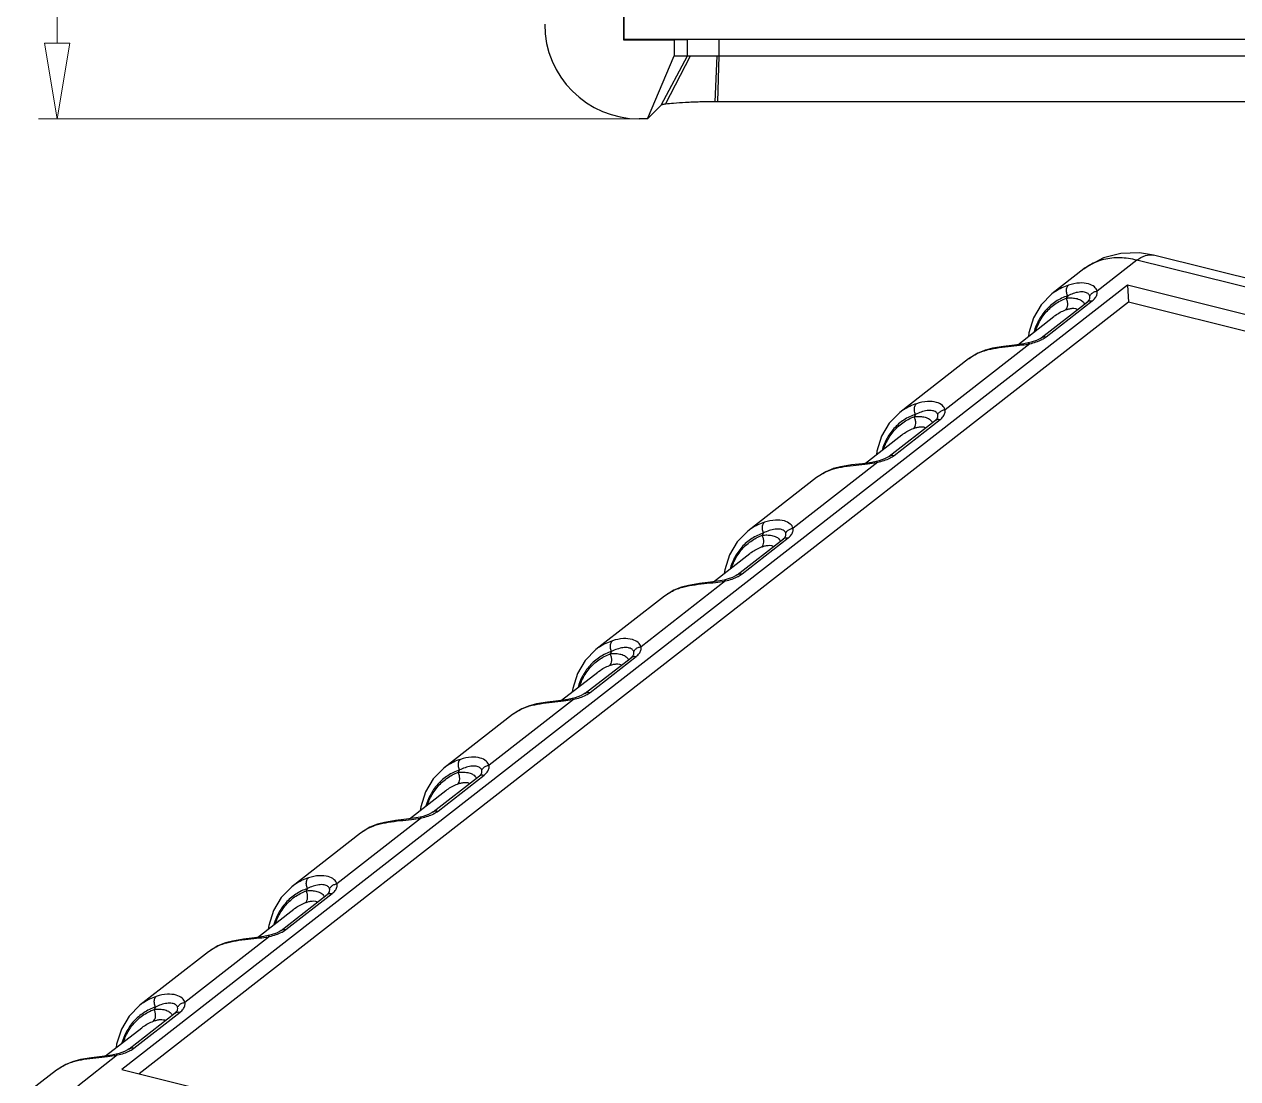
# Model space of a CAD drawing. Header units: millimetres. Extents: x 3537 to 3861, y 1181 to 1410.
# Drawn here: x 3670.05 to 3708.49, y 1219.46 to 1252.86 of the extents above; entities that cross this region are included whole.
import ezdxf

# ---------------------------------------------------------------- set-up
doc = ezdxf.new("R2010")
doc.units = ezdxf.units.MM
doc.layers.add('06___PRT_ALL_SURFS', color=7, linetype='Continuous')
doc.layers.add('dim', color=82, linetype='Continuous', lineweight=9)
doc.styles.add('ROMAND', font='romand.shx', dxfattribs={"width": 0.75, "bigfont": 'gbcbig.shx'})
doc.dimstyles.new('YanXiu', dxfattribs={"dimtxt": 2.5, "dimasz": 2.2, "dimexe": 1, "dimexo": 0, "dimgap": 0.66, "dimtad": 0, "dimzin": 9, "dimdsep": 46, "dimtxsty": 'ROMAND', "dimblk": 'CLOSEDBLANK', "dimcen": 0, "dimclrd": 3, "dimclre": 3, "dimclrt": 7, "dimazin": 2, "dimtfac": 1, "dimtofl": 0, "dimtmove": 0, "dimatfit": 3, "dimldrblk": 'CLOSEDBLANK', "dimfxl": 1, "dimlwd": 5, "dimlwe": 5, "dimarcsym": 0})

# ---------------------------------------------------------------- blocks, each defined once
blk = doc.blocks.new('A$C490E14D8')
at = {"color": 7, "linetype": 'Continuous'}
for p, q in [((117.253, 93.321), (61.441, 107.205)), ((57.762, 106.48), (56.069, 105.16)), ((60.559, 106.946), (58.459, 105.31)), ((116.371, 93.062), (60.559, 106.946)), ((60.063, 105.622), (6.953, 64.212)), ((114.05, 92.192), (60.063, 105.622)), ((60.063, 105.622), (60.121, 104.726)), ((60.121, 104.726), (7.867, 63.984)), ((55.765, 102.897), (58.201, 104.796)), ((113.194, 91.524), (60.121, 104.726)), ((54.899, 102.534), (50.431, 99.051)), ((54.826, 102.576), (54.826, 102.576)), ((55.512, 102.854), (55.512, 102.854)), ((52.57, 102.198), (52.505, 102.164)), ((52.57, 102.198), (52.57, 102.198)), ((51.667, 101.728), (48.041, 98.9)), ((47.737, 96.638), (50.173, 98.537)), ((46.871, 96.275), (42.403, 92.791)), ((46.798, 96.316), (46.798, 96.316)), ((47.484, 96.594), (47.484, 96.595)), ((44.542, 95.938), (44.477, 95.904)), ((44.542, 95.938), (44.542, 95.938)), ((43.639, 95.469), (40.013, 92.641)), ((39.709, 90.378), (42.145, 92.277)), ((38.843, 90.015), (34.375, 86.532)), ((38.77, 90.057), (38.77, 90.057)), ((39.456, 90.335), (39.456, 90.335)), ((35.611, 89.209), (31.985, 86.382)), ((36.514, 89.679), (36.449, 89.645)), ((36.514, 89.679), (36.514, 89.679)), ((31.681, 84.119), (34.117, 86.018)), ((31.428, 84.076), (31.428, 84.076)), ((30.815, 83.756), (26.347, 80.273)), ((28.486, 83.42), (28.421, 83.386)), ((28.486, 83.42), (28.486, 83.42)), ((30.742, 83.798), (30.742, 83.798)), ((27.583, 82.95), (23.957, 80.122)), ((23.653, 77.86), (26.089, 79.759)), ((22.714, 77.538), (22.714, 77.538)), ((23.4, 77.816), (23.4, 77.816)), ((22.787, 77.497), (18.319, 74.013)), ((20.458, 77.16), (20.393, 77.126)), ((20.458, 77.16), (20.458, 77.16)), ((19.555, 76.691), (15.929, 73.863)), ((15.625, 71.6), (18.061, 73.499)), ((14.759, 71.237), (10.291, 67.754)), ((14.686, 71.279), (14.686, 71.279)), ((15.372, 71.557), (15.372, 71.557)), ((12.43, 70.901), (12.365, 70.867)), ((12.43, 70.901), (12.43, 70.901)), ((11.527, 70.431), (7.901, 67.604)), ((7.597, 65.341), (10.033, 67.24)), ((6.731, 64.978), (4.632, 63.341)), ((6.658, 65.019), (6.658, 65.02)), ((7.344, 65.297), (7.344, 65.298)), ((3.499, 64.172), (1.806, 62.851)), ((4.402, 64.641), (4.337, 64.608)), ((4.402, 64.642), (4.402, 64.641)), ((6.953, 64.212), (60.94, 50.782))]:
    blk.add_line(p, q, dxfattribs=at)
blk.add_lwpolyline([(61.44, 107.205), (60.692, 107.329), (59.717, 107.302), (58.801, 107.066), (57.979, 106.638), (57.761, 106.479)], dxfattribs=at)
for centre, radius, start, end in [((59.391, 104.392), 2.648, 120.23206, 127.95207), ((59.381, 104.408), 2.629, 119.56794, 120.22433), ((53.924, 107.498), 5.059, 280.37245, 281.11638), ((53.542, 98.86), 3.462, 106.24513, 107.4205), ((45.896, 101.239), 5.059, 280.37245, 281.11638), ((45.514, 92.601), 3.462, 106.24513, 107.4205), ((37.868, 94.979), 5.059, 280.37245, 281.11638), ((37.486, 86.341), 3.462, 106.24513, 107.4205), ((29.458, 80.082), 3.462, 106.24513, 107.4205), ((29.84, 88.72), 5.059, 280.37245, 281.11638), ((21.43, 73.823), 3.462, 106.24513, 107.4205), ((21.812, 82.461), 5.059, 280.37245, 281.11638), ((13.784, 76.201), 5.059, 280.37245, 281.11638), ((13.402, 67.563), 3.462, 106.24513, 107.4205), ((5.756, 69.942), 5.059, 280.37245, 281.11638), ((5.374, 61.304), 3.462, 106.24513, 107.4205)]:
    blk.add_arc(centre, radius, start, end, dxfattribs=at)
for points, start_tangent, end_tangent in [([(60.559, 106.946), (59.659, 107.07), (58.816, 106.982), (58.084, 106.695)], (-0.970444, 0.241328), (-0.869769, -0.493459)), ([(60.559, 106.946), (61.01, 107.189), (61.44, 107.205)], (0.788621, 0.61488), (0.970429, -0.241388)), ([(58.459, 105.31), (58.314, 105.531), (58, 105.694), (57.531, 105.74), (56.946, 105.626)], (-0.268965, 0.96315), (-0.94985, -0.312705)), ([(56.946, 105.626), (56.261, 105.297), (56.07, 105.161)], (-0.94988, -0.312615), (-0.788827, -0.614615)), ([(56.904, 105.064), (56.843, 105.282), (56.858, 105.486), (56.946, 105.626)], (-0.423195, 0.906039), (0.782628, 0.62249)), ([(58.071, 105.053), (58.163, 105.179), (58.299, 105.269), (58.459, 105.31)], (0.426787, 0.904352), (0.996394, 0.084844)), ([(58.201, 104.796), (58.362, 104.956), (58.451, 105.131), (58.459, 105.31)], (0.788797, 0.614654), (-0.177037, 0.984204)), ([(57.948, 104.753), (57.962, 104.764), (58.072, 104.804), (58.201, 104.796)], (0.786749, 0.617273), (0.970423, -0.241411)), ([(54.827, 102.573), (54.844, 102.575), (54.899, 102.534)], (0.959073, 0.283161), (0.63987, -0.768483)), ([(54.899, 102.534), (55.242, 102.629)], (0.976624, 0.214954), (0.945751, 0.324892)), ([(55.242, 102.629), (55.538, 102.754), (55.565, 102.768)], (0.945751, 0.324892), (0.88094, 0.473227)), ([(55.512, 102.854), (55.527, 102.864), (55.637, 102.905), (55.765, 102.897)], (0.786723, 0.617306), (0.970424, -0.241408)), ([(55.565, 102.768), (55.765, 102.897)], (0.88094, 0.473227), (0.788444, 0.615107)), ([(51.668, 101.728), (51.848, 101.857), (52.505, 102.164)], (0.788594, 0.614914), (0.954125, 0.299409)), ([(52.573, 102.184), (53.126, 102.306), (53.76, 102.388), (54.366, 102.453), (54.835, 102.522)], (0.960045, 0.279844), (0.983642, 0.180133)), ([(48.918, 99.367), (48.233, 99.038), (48.042, 98.902)], (-0.94988, -0.312615), (-0.788827, -0.614615)), ([(48.876, 98.805), (48.815, 99.022), (48.83, 99.227), (48.918, 99.367)], (-0.423195, 0.906039), (0.782628, 0.62249)), ([(50.431, 99.051), (50.286, 99.272), (49.972, 99.434), (49.503, 99.481), (48.918, 99.367)], (-0.268965, 0.96315), (-0.94985, -0.312705)), ([(50.043, 98.794), (50.135, 98.92), (50.271, 99.009), (50.431, 99.05)], (0.426787, 0.904352), (0.996394, 0.084844)), ([(50.173, 98.537), (50.334, 98.696), (50.423, 98.872), (50.431, 99.051)], (0.788797, 0.614654), (-0.177037, 0.984204)), ([(49.92, 98.494), (49.934, 98.504), (50.044, 98.545), (50.173, 98.537)], (0.786749, 0.617273), (0.970423, -0.241411)), ([(44.545, 95.925), (45.098, 96.047), (45.732, 96.129), (46.338, 96.194), (46.807, 96.262)], (0.960045, 0.279844), (0.983642, 0.180133)), ([(46.799, 96.314), (46.816, 96.316), (46.871, 96.275)], (0.959073, 0.283161), (0.63987, -0.768483)), ([(46.871, 96.275), (47.214, 96.37)], (0.976624, 0.214954), (0.945751, 0.324892)), ([(47.214, 96.37), (47.51, 96.494), (47.537, 96.509)], (0.945751, 0.324892), (0.88094, 0.473227)), ([(47.484, 96.594), (47.499, 96.605), (47.609, 96.646), (47.737, 96.638)], (0.786723, 0.617306), (0.970424, -0.241408)), ([(47.537, 96.509), (47.737, 96.638)], (0.88094, 0.473227), (0.788444, 0.615107)), ([(43.64, 95.469), (43.82, 95.597), (44.477, 95.904)], (0.788594, 0.614914), (0.954125, 0.299409)), ([(40.89, 93.108), (40.205, 92.779), (40.014, 92.642)], (-0.94988, -0.312615), (-0.788827, -0.614615)), ([(40.848, 92.545), (40.787, 92.763), (40.802, 92.967), (40.89, 93.108)], (-0.423195, 0.906039), (0.782628, 0.62249)), ([(42.403, 92.791), (42.258, 93.012), (41.944, 93.175), (41.475, 93.222), (40.89, 93.108)], (-0.268965, 0.96315), (-0.94985, -0.312705)), ([(41.892, 92.234), (41.906, 92.245), (42.016, 92.286), (42.145, 92.277)], (0.786749, 0.617273), (0.970423, -0.241411)), ([(42.015, 92.535), (42.107, 92.661), (42.243, 92.75), (42.403, 92.791)], (0.426787, 0.904352), (0.996394, 0.084844)), ([(42.145, 92.277), (42.306, 92.437), (42.395, 92.613), (42.403, 92.791)], (0.788797, 0.614654), (-0.177037, 0.984204)), ([(39.456, 90.335), (39.471, 90.346), (39.581, 90.386), (39.709, 90.378)], (0.786723, 0.617306), (0.970424, -0.241408)), ([(39.51, 90.25), (39.709, 90.378)], (0.88094, 0.473227), (0.788444, 0.615107)), ([(36.517, 89.665), (37.07, 89.787), (37.704, 89.869), (38.31, 89.935), (38.779, 90.003)], (0.960045, 0.279844), (0.983642, 0.180133)), ([(38.771, 90.055), (38.788, 90.057), (38.843, 90.015)], (0.959073, 0.283161), (0.63987, -0.768483)), ([(38.843, 90.015), (39.186, 90.111)], (0.976624, 0.214954), (0.945751, 0.324892)), ([(39.186, 90.111), (39.482, 90.235), (39.51, 90.25)], (0.945751, 0.324892), (0.88094, 0.473227)), ([(35.612, 89.209), (35.792, 89.338), (36.449, 89.645)], (0.788594, 0.614914), (0.954125, 0.299409)), ([(32.862, 86.848), (32.177, 86.519), (31.986, 86.383)], (-0.94988, -0.312615), (-0.788827, -0.614615)), ([(32.82, 86.286), (32.759, 86.503), (32.774, 86.708), (32.862, 86.848)], (-0.423195, 0.906039), (0.782628, 0.62249)), ([(34.375, 86.532), (34.23, 86.753), (33.916, 86.916), (33.447, 86.962), (32.862, 86.848)], (-0.268965, 0.96315), (-0.94985, -0.312705)), ([(33.987, 86.275), (34.079, 86.401), (34.215, 86.491), (34.375, 86.532)], (0.426787, 0.904352), (0.996394, 0.084844)), ([(34.117, 86.018), (34.278, 86.178), (34.367, 86.353), (34.375, 86.532)], (0.788797, 0.614654), (-0.177037, 0.984204)), ([(33.864, 85.975), (33.878, 85.985), (33.988, 86.026), (34.117, 86.018)], (0.786749, 0.617273), (0.970423, -0.241411)), ([(31.158, 83.851), (31.454, 83.976), (31.482, 83.99)], (0.945751, 0.324892), (0.88094, 0.473227)), ([(31.428, 84.076), (31.443, 84.086), (31.553, 84.127), (31.681, 84.119)], (0.786723, 0.617306), (0.970424, -0.241408)), ([(31.482, 83.99), (31.681, 84.119)], (0.88094, 0.473227), (0.788444, 0.615107)), ([(27.584, 82.95), (27.765, 83.079), (28.421, 83.386)], (0.788594, 0.614914), (0.954125, 0.299409)), ([(28.489, 83.406), (29.042, 83.528), (29.676, 83.61), (30.282, 83.675), (30.751, 83.744)], (0.960045, 0.279844), (0.983642, 0.180133)), ([(30.743, 83.795), (30.76, 83.797), (30.815, 83.756)], (0.959073, 0.283161), (0.63987, -0.768483)), ([(30.815, 83.756), (31.158, 83.851)], (0.976624, 0.214954), (0.945751, 0.324892)), ([(24.834, 80.589), (24.149, 80.26), (23.958, 80.124)], (-0.94988, -0.312615), (-0.788827, -0.614615)), ([(24.792, 80.027), (24.731, 80.244), (24.746, 80.449), (24.834, 80.589)], (-0.423195, 0.906039), (0.782628, 0.62249)), ([(26.347, 80.272), (26.202, 80.494), (25.888, 80.656), (25.419, 80.703), (24.834, 80.589)], (-0.268965, 0.96315), (-0.94985, -0.312705)), ([(25.959, 80.016), (26.051, 80.142), (26.187, 80.231), (26.347, 80.272)], (0.426787, 0.904352), (0.996394, 0.084844)), ([(26.089, 79.759), (26.25, 79.918), (26.339, 80.094), (26.347, 80.273)], (0.788797, 0.614654), (-0.177037, 0.984204)), ([(25.836, 79.716), (25.85, 79.726), (25.96, 79.767), (26.089, 79.759)], (0.786749, 0.617273), (0.970423, -0.241411)), ([(22.715, 77.536), (22.732, 77.538), (22.787, 77.497)], (0.959073, 0.283161), (0.63987, -0.768483)), ([(22.787, 77.497), (23.13, 77.592)], (0.976624, 0.214954), (0.945751, 0.324892)), ([(23.13, 77.592), (23.426, 77.716), (23.454, 77.731)], (0.945751, 0.324892), (0.88094, 0.473227)), ([(23.4, 77.816), (23.415, 77.827), (23.525, 77.868), (23.653, 77.86)], (0.786723, 0.617306), (0.970424, -0.241408)), ([(23.454, 77.731), (23.653, 77.86)], (0.88094, 0.473227), (0.788444, 0.615107)), ([(19.556, 76.691), (19.737, 76.819), (20.393, 77.126)], (0.788594, 0.614914), (0.954125, 0.299409)), ([(20.461, 77.147), (21.014, 77.269), (21.648, 77.351), (22.254, 77.416), (22.723, 77.484)], (0.960045, 0.279844), (0.983642, 0.180133)), ([(18.319, 74.013), (18.174, 74.234), (17.86, 74.397), (17.391, 74.444), (16.806, 74.33)], (-0.268965, 0.96315), (-0.94985, -0.312705)), ([(16.806, 74.33), (16.121, 74.001), (15.931, 73.864)], (-0.94988, -0.312615), (-0.788827, -0.614615)), ([(16.764, 73.767), (16.703, 73.985), (16.718, 74.189), (16.806, 74.329)], (-0.423195, 0.906039), (0.782628, 0.62249)), ([(17.931, 73.757), (18.023, 73.883), (18.159, 73.972), (18.319, 74.013)], (0.426787, 0.904352), (0.996394, 0.084844)), ([(18.061, 73.499), (18.222, 73.659), (18.311, 73.835), (18.319, 74.013)], (0.788797, 0.614654), (-0.177037, 0.984204)), ([(17.808, 73.456), (17.822, 73.467), (17.932, 73.507), (18.061, 73.499)], (0.786749, 0.617273), (0.970423, -0.241411)), ([(12.433, 70.887), (12.986, 71.009), (13.62, 71.091), (14.226, 71.156), (14.695, 71.225)], (0.960045, 0.279844), (0.983642, 0.180133)), ([(14.687, 71.277), (14.704, 71.279), (14.759, 71.237)], (0.959073, 0.283161), (0.63987, -0.768483)), ([(14.759, 71.237), (15.102, 71.333)], (0.976624, 0.214954), (0.945751, 0.324892)), ([(15.102, 71.333), (15.398, 71.457), (15.426, 71.472)], (0.945751, 0.324892), (0.88094, 0.473227)), ([(15.372, 71.557), (15.387, 71.568), (15.497, 71.608), (15.625, 71.6)], (0.786723, 0.617306), (0.970424, -0.241408)), ([(15.426, 71.472), (15.625, 71.6)], (0.88094, 0.473227), (0.788444, 0.615107)), ([(11.528, 70.431), (11.709, 70.56), (12.365, 70.867)], (0.788594, 0.614914), (0.954125, 0.299409)), ([(8.778, 68.07), (8.093, 67.741), (7.903, 67.605)], (-0.94988, -0.312615), (-0.788827, -0.614615)), ([(8.736, 67.508), (8.675, 67.725), (8.69, 67.93), (8.778, 68.07)], (-0.423195, 0.906039), (0.782628, 0.62249)), ([(10.291, 67.754), (10.146, 67.975), (9.832, 68.138), (9.363, 68.184), (8.778, 68.07)], (-0.268965, 0.96315), (-0.94985, -0.312705)), ([(9.903, 67.497), (9.995, 67.623), (10.131, 67.713), (10.291, 67.754)], (0.426787, 0.904352), (0.996394, 0.084844)), ([(10.033, 67.24), (10.194, 67.4), (10.283, 67.575), (10.291, 67.754)], (0.788797, 0.614654), (-0.177037, 0.984204)), ([(9.78, 67.197), (9.794, 67.207), (9.904, 67.248), (10.033, 67.24)], (0.786749, 0.617273), (0.970423, -0.241411)), ([(4.405, 64.628), (4.958, 64.75), (5.592, 64.832), (6.198, 64.897), (6.667, 64.966)], (0.960045, 0.279844), (0.983642, 0.180133)), ([(6.659, 65.017), (6.676, 65.019), (6.731, 64.978)], (0.959073, 0.283161), (0.63987, -0.768483)), ([(6.731, 64.978), (7.074, 65.073)], (0.976624, 0.214954), (0.945751, 0.324892)), ([(7.074, 65.073), (7.37, 65.198), (7.398, 65.212)], (0.945751, 0.324892), (0.88094, 0.473227)), ([(7.344, 65.298), (7.359, 65.308), (7.469, 65.349), (7.597, 65.341)], (0.786723, 0.617306), (0.970424, -0.241408)), ([(7.398, 65.212), (7.597, 65.341)], (0.88094, 0.473227), (0.788444, 0.615107)), ([(3.5, 64.172), (3.681, 64.301), (4.337, 64.608)], (0.788594, 0.614914), (0.954125, 0.299409))]:
    blk.add_spline(points, degree=3, dxfattribs=dict(at, start_tangent=start_tangent, end_tangent=end_tangent))
at = {"layer": '06___PRT_ALL_SURFS', "color": 7, "linetype": 'Continuous'}
for p, q in [((55.512, 102.854), (57.948, 104.753)), ((56.904, 105.064), (56.832, 104.941)), ((54.264, 102.484), (56.179, 103.977)), ((54.826, 102.576), (54.594, 102.531)), ((54.976, 102.613), (54.826, 102.576)), ((54.851, 103.113), (54.828, 102.924)), ((48.876, 98.805), (48.804, 98.682)), ((47.484, 96.595), (49.92, 98.494)), ((46.236, 96.225), (48.151, 97.718)), ((46.823, 96.854), (46.8, 96.665)), ((46.798, 96.316), (46.566, 96.271)), ((46.948, 96.353), (46.798, 96.316)), ((40.848, 92.545), (40.776, 92.422)), ((39.456, 90.335), (41.892, 92.234)), ((38.208, 89.966), (40.123, 91.459)), ((38.795, 90.595), (38.772, 90.405)), ((38.77, 90.057), (38.538, 90.012)), ((38.92, 90.094), (38.77, 90.057)), ((31.428, 84.076), (33.864, 85.975)), ((32.82, 86.286), (32.748, 86.163)), ((30.18, 83.706), (32.095, 85.199)), ((30.767, 84.335), (30.744, 84.146)), ((30.742, 83.798), (30.51, 83.753)), ((30.892, 83.834), (30.742, 83.798)), ((23.4, 77.816), (25.836, 79.716)), ((24.792, 80.027), (24.72, 79.904)), ((22.152, 77.447), (24.067, 78.94)), ((22.714, 77.538), (22.482, 77.493)), ((22.864, 77.575), (22.714, 77.538)), ((22.739, 78.076), (22.716, 77.887)), ((16.764, 73.767), (16.692, 73.644)), ((15.372, 71.557), (17.808, 73.456)), ((14.124, 71.188), (16.039, 72.681)), ((14.711, 71.817), (14.688, 71.627)), ((14.686, 71.279), (14.454, 71.234)), ((14.836, 71.316), (14.686, 71.279)), ((8.736, 67.508), (8.664, 67.385)), ((7.344, 65.298), (9.78, 67.197)), ((6.096, 64.928), (8.011, 66.421)), ((6.683, 65.557), (6.66, 65.368)), ((6.658, 65.019), (6.426, 64.975)), ((6.808, 65.056), (6.658, 65.02))]:
    blk.add_line(p, q, dxfattribs=at)
for points in [[(56.07, 105.161), (55.507, 104.591), (55.103, 103.906), (54.851, 103.113)], [(58.036, 104.844), (58.012, 104.812), (57.948, 104.753)], [(54.594, 102.531), (54.094, 102.461), (53.523, 102.391), (52.94, 102.294), (52.57, 102.198)], [(55.512, 102.854), (55.462, 102.818), (55.262, 102.712), (54.976, 102.613)], [(52.57, 102.198), (52.163, 102.037), (51.668, 101.728)], [(48.042, 98.902), (47.479, 98.331), (47.075, 97.647), (46.823, 96.854)], [(50.008, 98.585), (49.984, 98.553), (49.92, 98.494)], [(46.566, 96.271), (46.066, 96.201), (45.495, 96.132), (44.913, 96.035), (44.542, 95.938)], [(47.484, 96.594), (47.434, 96.558), (47.234, 96.453), (46.948, 96.353)], [(44.542, 95.938), (44.135, 95.777), (43.64, 95.469)], [(40.015, 92.642), (39.451, 92.072), (39.047, 91.387), (38.795, 90.595)], [(41.98, 92.325), (41.956, 92.293), (41.892, 92.234)], [(38.538, 90.012), (38.038, 89.942), (37.467, 89.873), (36.885, 89.775), (36.514, 89.679)], [(39.456, 90.335), (39.406, 90.299), (39.206, 90.193), (38.92, 90.094)], [(36.514, 89.679), (36.107, 89.518), (35.612, 89.21)], [(31.987, 86.383), (31.423, 85.813), (31.019, 85.128), (30.767, 84.335)], [(33.952, 86.066), (33.928, 86.034), (33.864, 85.975)], [(31.428, 84.076), (31.378, 84.04), (31.178, 83.934), (30.892, 83.834)], [(28.486, 83.419), (28.079, 83.258), (27.584, 82.95)], [(30.51, 83.753), (30.01, 83.683), (29.439, 83.613), (28.857, 83.516), (28.486, 83.42)], [(23.959, 80.124), (23.395, 79.553), (22.991, 78.869), (22.739, 78.076)], [(25.924, 79.807), (25.9, 79.775), (25.836, 79.716)], [(23.4, 77.816), (23.35, 77.78), (23.15, 77.675), (22.864, 77.575)], [(20.458, 77.16), (20.051, 76.999), (19.556, 76.691)], [(22.482, 77.493), (21.982, 77.423), (21.411, 77.354), (20.829, 77.257), (20.458, 77.16)], [(15.931, 73.864), (15.367, 73.294), (14.963, 72.609), (14.711, 71.817)], [(17.896, 73.547), (17.872, 73.515), (17.808, 73.456)], [(14.454, 71.234), (13.954, 71.164), (13.383, 71.095), (12.801, 70.997), (12.43, 70.901)], [(15.372, 71.557), (15.322, 71.521), (15.122, 71.415), (14.836, 71.316)], [(12.43, 70.901), (12.024, 70.74), (11.528, 70.432)], [(7.903, 67.605), (7.339, 67.034), (6.935, 66.35), (6.683, 65.557)], [(9.868, 67.288), (9.844, 67.256), (9.78, 67.197)], [(6.426, 64.975), (5.926, 64.905), (5.355, 64.835), (4.773, 64.738), (4.402, 64.642)], [(7.344, 65.297), (7.294, 65.262), (7.094, 65.156), (6.808, 65.056)], [(4.402, 64.641), (3.996, 64.48), (3.5, 64.172)]]:
    blk.add_lwpolyline(points, dxfattribs=at)
for points, start_tangent, end_tangent in [([(58.071, 105.053), (57.982, 105.179), (57.788, 105.257), (57.506, 105.26), (57.193, 105.185), (56.904, 105.064)], (-0.270262, 0.962787), (-0.895455, -0.445151)), ([(56.904, 105.064), (56.279, 104.764), (55.755, 104.312), (55.353, 103.726), (55.13, 103.174)], (-0.949698, -0.313167), (-0.289542, -0.957165)), ([(55.22, 103.252), (55.338, 103.54), (55.717, 104.145), (56.222, 104.618), (56.832, 104.941)], (0.333449, 0.942768), (0.937433, 0.348167)), ([(56.795, 104.32), (56.874, 104.428), (56.909, 104.582), (56.894, 104.762), (56.831, 104.941)], (0.782978, 0.622049), (-0.443395, 0.896326)), ([(56.832, 104.941), (57.077, 104.954), (57.335, 104.928), (57.581, 104.843), (57.749, 104.704)], (0.992999, 0.118121), (0.576055, -0.817411)), ([(57.749, 104.704), (57.79, 104.625)], (0.576055, -0.817411), (0.333939, -0.942595)), ([(58.036, 104.844), (58.072, 104.927)], (0.510578, 0.859832), (0.240376, 0.97068)), ([(58.072, 104.927), (58.071, 105.053)], (0.240376, 0.97068), (-0.27171, 0.962379)), ([(56.179, 103.977), (56.251, 104.031), (56.795, 104.32)], (0.790083, 0.613), (0.937097, 0.34907)), ([(56.795, 104.32), (56.967, 104.374), (57.147, 104.405), (57.316, 104.399), (57.429, 104.349)], (0.937065, 0.349155), (0.704372, -0.709831)), ([(48.876, 98.805), (48.251, 98.505), (47.727, 98.052), (47.325, 97.466), (47.102, 96.914)], (-0.949698, -0.313167), (-0.289542, -0.957165)), ([(47.192, 96.992), (47.31, 97.28), (47.689, 97.885), (48.194, 98.358), (48.804, 98.682)], (0.333449, 0.942768), (0.937433, 0.348167)), ([(48.804, 98.682), (49.049, 98.695), (49.307, 98.668), (49.553, 98.584), (49.721, 98.445)], (0.992999, 0.118121), (0.576055, -0.817411)), ([(50.043, 98.794), (49.954, 98.919), (49.76, 98.998), (49.478, 99), (49.165, 98.926), (48.876, 98.805)], (-0.270262, 0.962787), (-0.895455, -0.445151)), ([(50.044, 98.668), (50.043, 98.794)], (0.240376, 0.97068), (-0.27171, 0.962379)), ([(48.151, 97.718), (48.223, 97.772), (48.767, 98.06)], (0.790083, 0.613), (0.937097, 0.34907)), ([(48.767, 98.06), (48.846, 98.168), (48.881, 98.323), (48.866, 98.503), (48.803, 98.682)], (0.782978, 0.622049), (-0.443395, 0.896326)), ([(48.767, 98.06), (48.939, 98.115), (49.119, 98.146), (49.288, 98.14), (49.401, 98.089)], (0.937065, 0.349155), (0.704372, -0.709831)), ([(49.721, 98.445), (49.762, 98.366)], (0.576055, -0.817411), (0.333939, -0.942595)), ([(50.008, 98.584), (50.044, 98.668)], (0.510578, 0.859832), (0.240376, 0.97068)), ([(40.848, 92.545), (40.223, 92.245), (39.699, 91.793), (39.297, 91.207), (39.074, 90.655)], (-0.949698, -0.313167), (-0.289542, -0.957165)), ([(39.164, 90.733), (39.282, 91.021), (39.661, 91.626), (40.166, 92.099), (40.776, 92.422)], (0.333449, 0.942768), (0.937433, 0.348167)), ([(40.739, 91.801), (40.818, 91.909), (40.853, 92.064), (40.838, 92.243), (40.775, 92.422)], (0.782978, 0.622049), (-0.443395, 0.896326)), ([(40.776, 92.422), (41.021, 92.436), (41.279, 92.409), (41.525, 92.325), (41.693, 92.186)], (0.992999, 0.118121), (0.576055, -0.817411)), ([(42.015, 92.535), (41.926, 92.66), (41.732, 92.739), (41.45, 92.741), (41.137, 92.666), (40.848, 92.545)], (-0.270262, 0.962787), (-0.895455, -0.445151)), ([(41.98, 92.325), (42.016, 92.409)], (0.510578, 0.859832), (0.240376, 0.97068)), ([(42.016, 92.409), (42.015, 92.535)], (0.240376, 0.97068), (-0.27171, 0.962379)), ([(40.123, 91.459), (40.195, 91.513), (40.739, 91.801)], (0.790083, 0.613), (0.937097, 0.34907)), ([(40.739, 91.801), (40.911, 91.855), (41.091, 91.887), (41.26, 91.881), (41.373, 91.83)], (0.937065, 0.349155), (0.704372, -0.709831)), ([(41.693, 92.186), (41.734, 92.106)], (0.576055, -0.817411), (0.333939, -0.942595)), ([(32.82, 86.286), (32.196, 85.986), (31.671, 85.534), (31.269, 84.948), (31.046, 84.396)], (-0.949698, -0.313167), (-0.289542, -0.957165)), ([(31.136, 84.474), (31.254, 84.762), (31.633, 85.367), (32.138, 85.84), (32.748, 86.163)], (0.333449, 0.942768), (0.937433, 0.348167)), ([(32.711, 85.542), (32.79, 85.649), (32.825, 85.804), (32.81, 85.984), (32.747, 86.163)], (0.782978, 0.622049), (-0.443395, 0.896326)), ([(32.748, 86.163), (32.993, 86.176), (33.251, 86.15), (33.497, 86.065), (33.665, 85.926)], (0.992999, 0.118121), (0.576055, -0.817411)), ([(33.987, 86.275), (33.898, 86.401), (33.704, 86.479), (33.422, 86.482), (33.109, 86.407), (32.82, 86.286)], (-0.270262, 0.962787), (-0.895455, -0.445151)), ([(33.665, 85.926), (33.706, 85.847)], (0.576055, -0.817411), (0.333939, -0.942595)), ([(33.952, 86.066), (33.988, 86.149)], (0.510578, 0.859832), (0.240376, 0.97068)), ([(33.988, 86.149), (33.987, 86.275)], (0.240376, 0.97068), (-0.27171, 0.962379)), ([(32.095, 85.199), (32.167, 85.253), (32.711, 85.542)], (0.790083, 0.613), (0.937097, 0.34907)), ([(32.711, 85.542), (32.883, 85.596), (33.063, 85.627), (33.232, 85.621), (33.345, 85.571)], (0.937065, 0.349155), (0.704372, -0.709831)), ([(25.959, 80.016), (25.87, 80.141), (25.676, 80.22), (25.394, 80.222), (25.081, 80.148), (24.792, 80.027)], (-0.270262, 0.962787), (-0.895455, -0.445151)), ([(24.792, 80.027), (24.168, 79.727), (23.643, 79.274), (23.241, 78.688), (23.018, 78.136)], (-0.949698, -0.313167), (-0.289542, -0.957165)), ([(23.108, 78.214), (23.226, 78.502), (23.605, 79.107), (24.11, 79.58), (24.72, 79.904)], (0.333449, 0.942768), (0.937433, 0.348167)), ([(24.683, 79.282), (24.762, 79.39), (24.797, 79.545), (24.782, 79.725), (24.719, 79.904)], (0.782978, 0.622049), (-0.443395, 0.896326)), ([(24.72, 79.904), (24.965, 79.917), (25.223, 79.89), (25.469, 79.806), (25.637, 79.667)], (0.992999, 0.118121), (0.576055, -0.817411)), ([(25.637, 79.667), (25.678, 79.587)], (0.576055, -0.817411), (0.333939, -0.942595)), ([(25.924, 79.806), (25.96, 79.89)], (0.510578, 0.859832), (0.240376, 0.97068)), ([(25.96, 79.89), (25.959, 80.016)], (0.240376, 0.97068), (-0.27171, 0.962379)), ([(24.067, 78.94), (24.139, 78.994), (24.683, 79.282)], (0.790083, 0.613), (0.937097, 0.34907)), ([(24.683, 79.282), (24.855, 79.337), (25.035, 79.368), (25.204, 79.362), (25.317, 79.311)], (0.937065, 0.349155), (0.704372, -0.709831)), ([(16.764, 73.767), (16.14, 73.467), (15.615, 73.015), (15.213, 72.429), (14.99, 71.877)], (-0.949698, -0.313167), (-0.289542, -0.957165)), ([(17.931, 73.757), (17.842, 73.882), (17.648, 73.961), (17.366, 73.963), (17.053, 73.888), (16.764, 73.767)], (-0.270262, 0.962787), (-0.895455, -0.445151)), ([(17.932, 73.631), (17.931, 73.757)], (0.240376, 0.97068), (-0.27171, 0.962379)), ([(15.08, 71.955), (15.198, 72.243), (15.577, 72.848), (16.082, 73.321), (16.692, 73.644)], (0.333449, 0.942768), (0.937433, 0.348167)), ([(16.655, 73.023), (16.734, 73.131), (16.769, 73.286), (16.754, 73.465), (16.691, 73.644)], (0.782978, 0.622049), (-0.443395, 0.896326)), ([(16.655, 73.023), (16.827, 73.077), (17.007, 73.109), (17.176, 73.102), (17.289, 73.052)], (0.937065, 0.349155), (0.704372, -0.709831)), ([(16.692, 73.644), (16.937, 73.658), (17.195, 73.631), (17.441, 73.547), (17.609, 73.408)], (0.992999, 0.118121), (0.576055, -0.817411)), ([(17.609, 73.408), (17.65, 73.328)], (0.576055, -0.817411), (0.333939, -0.942595)), ([(17.896, 73.547), (17.932, 73.631)], (0.510578, 0.859832), (0.240376, 0.97068)), ([(16.039, 72.681), (16.111, 72.735), (16.655, 73.023)], (0.790083, 0.613), (0.937097, 0.34907)), ([(8.736, 67.508), (8.112, 67.208), (7.587, 66.756), (7.185, 66.17), (6.962, 65.618)], (-0.949698, -0.313167), (-0.289542, -0.957165)), ([(7.052, 65.696), (7.17, 65.984), (7.549, 66.589), (8.054, 67.062), (8.664, 67.385)], (0.333449, 0.942768), (0.937433, 0.348167)), ([(8.627, 66.764), (8.706, 66.871), (8.741, 67.026), (8.726, 67.206), (8.663, 67.385)], (0.782978, 0.622049), (-0.443395, 0.896326)), ([(8.664, 67.385), (8.909, 67.398), (9.167, 67.372), (9.413, 67.287), (9.581, 67.148)], (0.992999, 0.118121), (0.576055, -0.817411)), ([(9.903, 67.497), (9.814, 67.623), (9.62, 67.701), (9.338, 67.704), (9.025, 67.629), (8.736, 67.508)], (-0.270262, 0.962787), (-0.895455, -0.445151)), ([(9.868, 67.288), (9.904, 67.371)], (0.510578, 0.859832), (0.240376, 0.97068)), ([(9.904, 67.371), (9.903, 67.497)], (0.240376, 0.97068), (-0.27171, 0.962379)), ([(8.011, 66.421), (8.083, 66.475), (8.627, 66.764)], (0.790083, 0.613), (0.937097, 0.34907)), ([(8.627, 66.764), (8.799, 66.818), (8.979, 66.849), (9.148, 66.843), (9.261, 66.793)], (0.937065, 0.349155), (0.704372, -0.709831)), ([(9.581, 67.148), (9.622, 67.069)], (0.576055, -0.817411), (0.333939, -0.942595))]:
    blk.add_spline(points, degree=3, dxfattribs=dict(at, start_tangent=start_tangent, end_tangent=end_tangent))
blk = doc.blocks.new('_ClosedBlank')
at = {"color": 0, "linetype": 'ByBlock', "lineweight": -2}
for p, q in [((-1, 0.167), (0, 0)), ((-1, 0.167), (-1, -0.167)), ((0, 0), (-1, -0.167))]:
    blk.add_line(p, q, dxfattribs=at)
blk = doc.blocks.new('*D49')
at = {"layer": 'Defpoints', "color": 0}
for p in [(235.803, 121.908), (217.364, 10.408), (235.803, 10.408)]:
    blk.add_point(p, dxfattribs=at)
at = {"layer": 'dim', "color": 3, "lineweight": 5}
for p, q in [((235.803, 121.908), (216.764, 121.908)), ((217.364, 119.508), (217.364, 71.15)), ((217.364, 12.808), (217.364, 61.165)), ((235.803, 10.408), (216.764, 10.408))]:
    blk.add_line(p, q, dxfattribs=at)
at = {"layer": 'dim', "color": 3, "lineweight": 5, "xscale": 2.4, "yscale": 2.4, "zscale": 2.4}
for p, rotation in [((217.364, 121.908), 90), ((217.364, 10.408), 270)]:
    blk.add_blockref('_ClosedBlank', p, dxfattribs=dict(at, rotation=rotation))
at = {"layer": 'dim', "color": 7, "insert": (217.364, 66.158), "char_height": 3, "attachment_point": 5, "rotation": 90, "style": 'ROMAND'}
blk.add_mtext('111.5', dxfattribs=at)
blk = doc.blocks.new('*u64')
at = {"color": 7, "linetype": 'Continuous'}
for p, q in [((-36, -51.45), (-36, -53.25)), ((-35.982, -53.232), (-35.982, -51.468)), ((-36, -53.25), (-35.982, -53.232)), ((-36, -53.25), (-34.394, -53.25)), ((35.982, -53.232), (-35.982, -53.232)), ((-34.394, -53.25), (-33.972, -53.236)), ((-34.394, -53.25), (-34.394, -53.75)), ((-33.972, -53.75), (-33.972, -53.236)), ((-32.974, -53.75), (-32.974, -53.234)), ((-35.246, -55.75), (-34.394, -53.75)), ((-34.811, -55.315), (-33.972, -53.75)), ((-34.677, -55.284), (-33.883, -53.75)), ((-34.394, -53.75), (-33.972, -53.75)), ((-33.1, -55.206), (-33.036, -53.75)), ((-33.036, -53.75), (33.036, -53.75)), ((-33.013, -55.206), (-32.974, -53.75)), ((-34.811, -55.315), (-35.246, -55.75)), ((33.013, -55.206), (-33.013, -55.206)), ((-35.246, -55.75), (-35.504, -55.75))]:
    blk.add_line(p, q, dxfattribs=at)
blk.add_arc((-33.013, -65.991), 10.784, 90.0019, 90.4628, dxfattribs=at)
for centre, major_axis, ratio, start_param, end_param in [((-35.496, -52.746), (-2.127, -2.127), 0.997265, -0.784029, 0.784029), ((-32.974, -53.236), (1, 0), 0.001745, 1.570796, 3.089233)]:
    blk.add_ellipse(centre, major_axis=major_axis, ratio=ratio, start_param=start_param, end_param=end_param, dxfattribs=at)
for points, start_tangent, end_tangent in [([(-33.972, -53.75), (-33.945, -53.749), (-33.883, -53.75)], (1, 0), (1, -0.000069)), ([(-33.883, -53.75), (-33.741, -53.749), (-33.543, -53.75), (-33.301, -53.749), (-33.036, -53.75)], (1, -0.000069), (1, -0.000006)), ([(-34.677, -55.284), (-34.73, -55.292), (-34.77, -55.3), (-34.797, -55.308), (-34.811, -55.315)], (-0.992047, -0.125868), (-0.707106, -0.707107)), ([(-33.1, -55.206), (-33.584, -55.215), (-34.043, -55.234), (-34.421, -55.259), (-34.677, -55.284)], (-0.999967, -0.008109), (-0.992047, -0.125868))]:
    blk.add_spline(points, degree=3, dxfattribs=dict(at, start_tangent=start_tangent, end_tangent=end_tangent))
at = {"layer": 'dim'}
dim = blk.add_linear_dim(base=(-53.944, -55.75), p1=(-35.504, 55.75), p2=(-35.504, -55.75), angle=90, dimstyle='YanXiu', override={"dimtxt": 3, "dimasz": 2.4, "dimexe": 0.5997, "dimgap": 0.5997, "dimzin": 8}, dxfattribs=at)
dim.commit()
dim.dimension.update_dxf_attribs({"geometry": '*D49', "text_midpoint": (-53.944, 0), "insert": (-271.307, -66.158)})

msp = doc.modelspace()

# ---------------------------------------------------------------- block references
msp.add_blockref('*u64', (3725.036, 1305.617))
at = {"xscale": 0.6, "yscale": 0.6, "zscale": 0.6}
msp.add_blockref('A$C490E14D8', (3668.963, 1181.222), dxfattribs=at)

doc.saveas('drawing.dxf')
